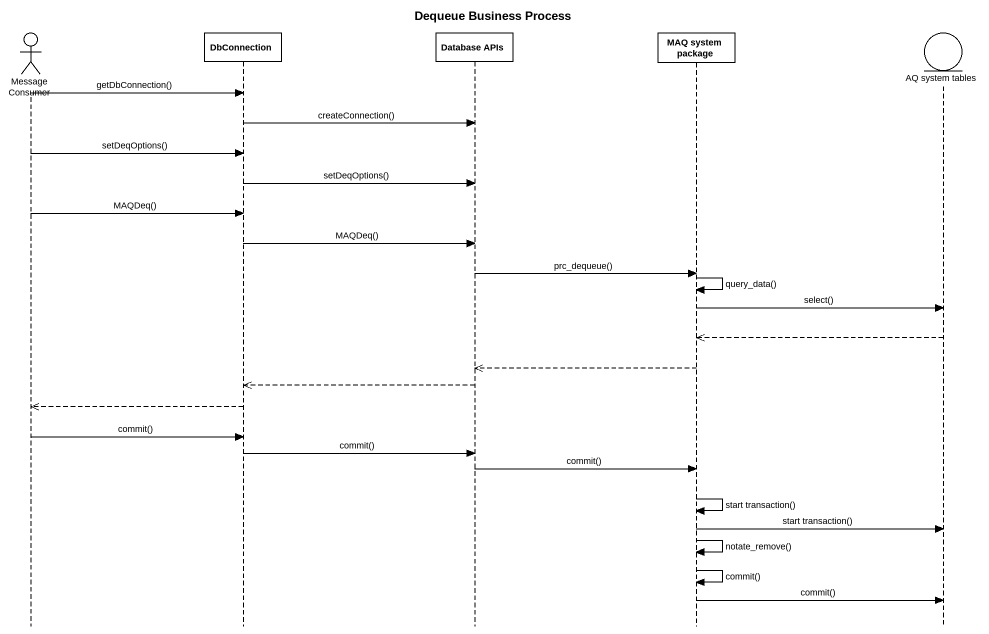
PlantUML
@startuml
title Dequeue Business Process
hide footbox
actor "Message Consumer" as Message_Consumer
participant DbConnection
participant "Database APIs" as Database_APIs
participant "MAQ system package" as MAQ_system_package
entity "AQ system tables" as AQ_system_tables

Message_Consumer -> DbConnection : getDbConnection()
DbConnection -> Database_APIs : createConnection()
Message_Consumer -> DbConnection : setDeqOptions()
DbConnection -> Database_APIs : setDeqOptions()
Message_Consumer -> DbConnection : MAQDeq()
DbConnection -> Database_APIs : MAQDeq()
Database_APIs -> MAQ_system_package : prc_dequeue()
MAQ_system_package -> MAQ_system_package : query_data()
MAQ_system_package -> AQ_system_tables : select()
AQ_system_tables -->> MAQ_system_package
MAQ_system_package -->> Database_APIs
Database_APIs -->> DbConnection
DbConnection -->> Message_Consumer
Message_Consumer -> DbConnection : commit()
DbConnection -> Database_APIs : commit()
Database_APIs -> MAQ_system_package : commit()
MAQ_system_package -> MAQ_system_package : start transaction()
MAQ_system_package -> AQ_system_tables : start transaction()
MAQ_system_package -> MAQ_system_package : notate_remove()
MAQ_system_package -> MAQ_system_package : commit()
MAQ_system_package -> AQ_system_tables : commit()
@enduml
